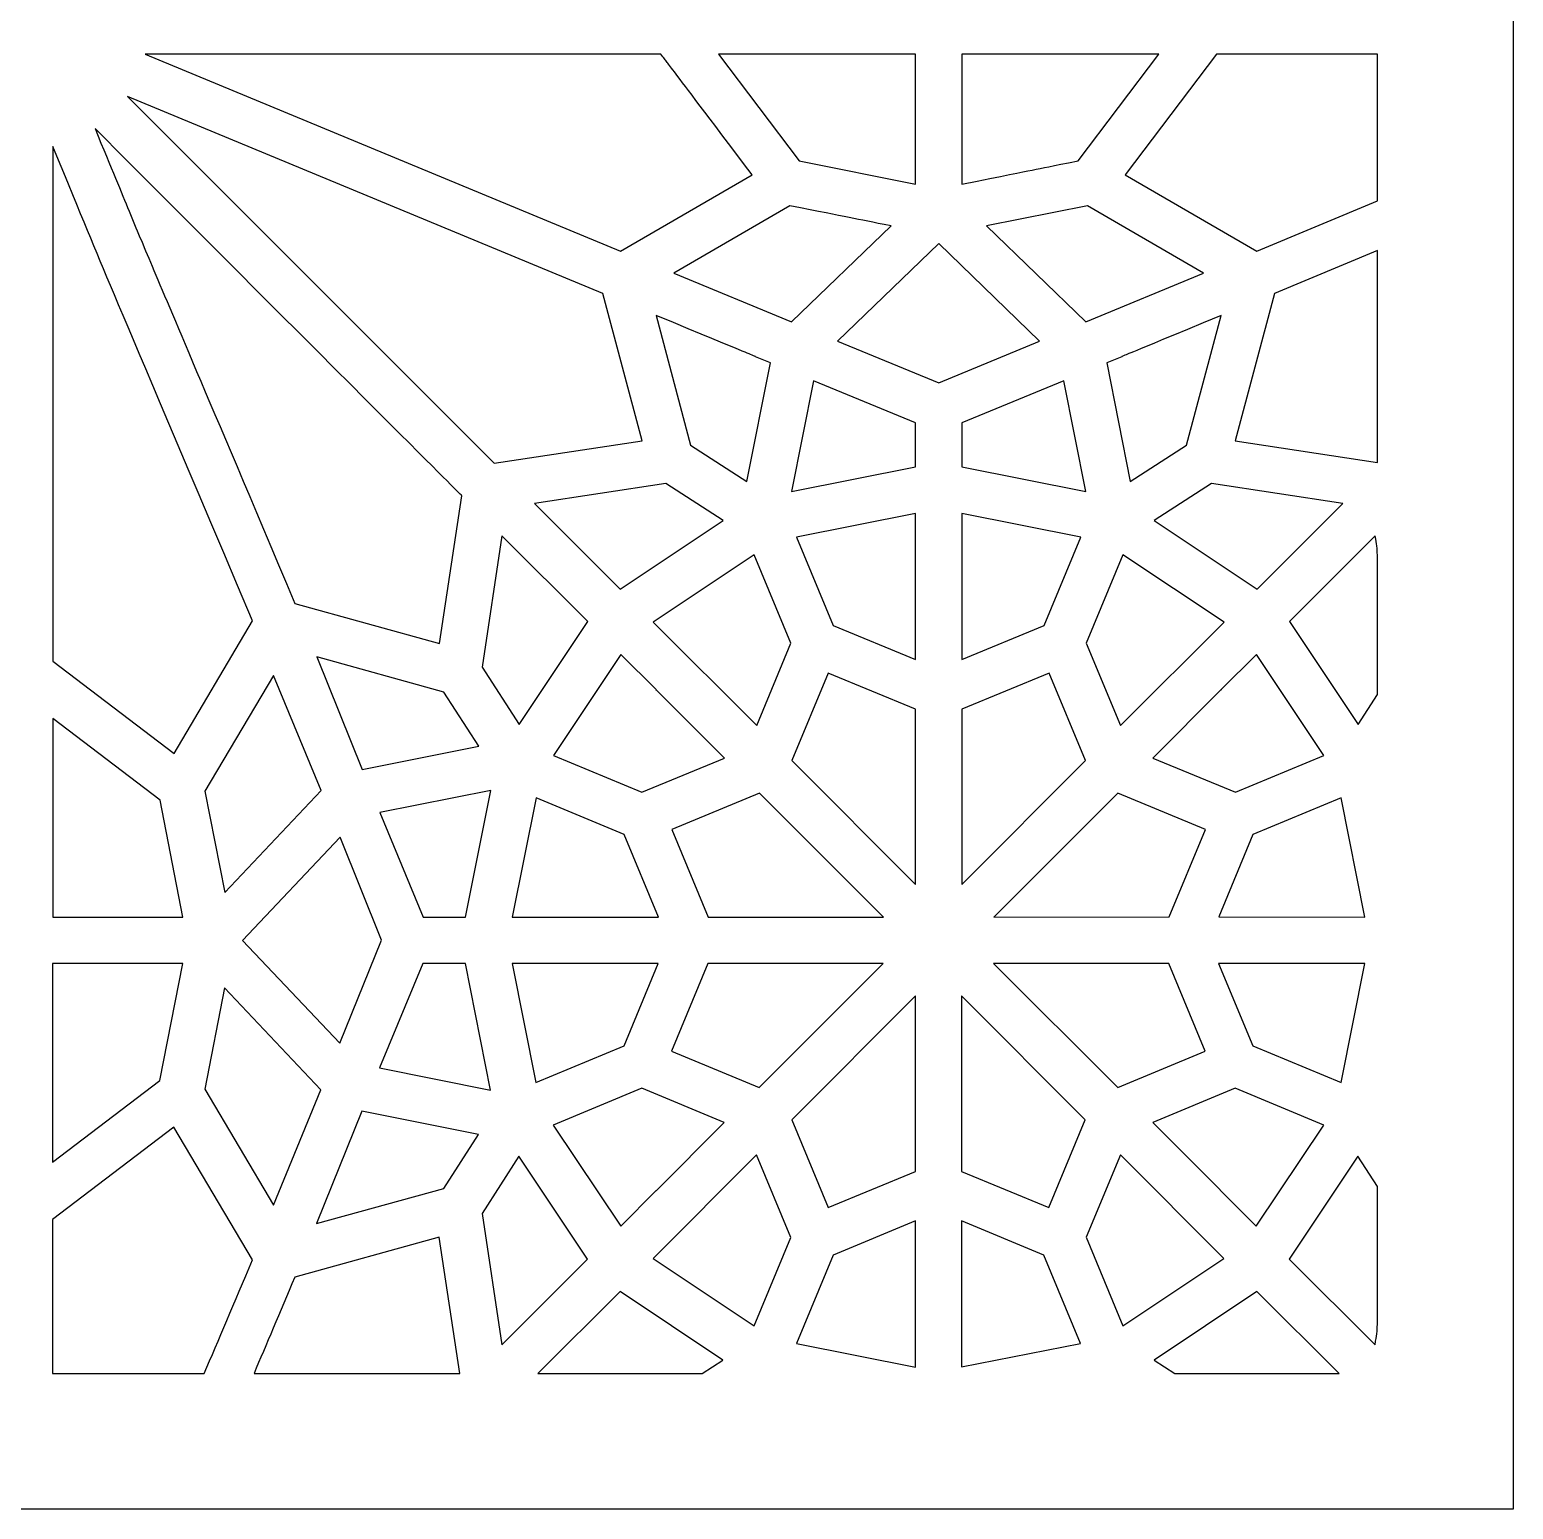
# Model space of a CAD drawing. Header units: millimetres. Extents: x -64 to 64, y -64 to 64.
# Drawn here: x -0.1 to 63.5, y -63.5 to -0.1 of the extents above; entities that cross this region are included whole.
import ezdxf

# ---------------------------------------------------------------- set-up
doc = ezdxf.new("R2010")
doc.units = ezdxf.units.MM
doc.header["$MEASUREMENT"] = 0
doc.layers.add('layer 1', color=7, linetype='Continuous')

msp = doc.modelspace()

# ---------------------------------------------------------------- linework, layer by layer
at = {"layer": 'layer 1', "color": 250}
for points, knots in [([(-63.5, 63.5), (-63.5, 63.5), (-63.5, -63.5), (-63.5, -63.5), (-63.5, -63.5), (-63.5, -63.5), (63.5, -63.5), (63.5, -63.5), (63.5, -63.5), (63.5, -63.5), (63.5, 63.5), (63.5, 63.5), (63.5, 63.5), (63.5, 63.5), (-63.5, 63.5), (-63.5, 63.5)], [0, 0, 0, 0, 0.2, 0.2, 0.2, 0.2, 0.4, 0.4, 0.4, 0.4, 0.6, 0.6, 0.6, 0.6, 1, 1, 1, 1]), ([(25.2155, -9.5585), (25.2155, -9.5585), (4.8299, -1.1134), (4.8299, -1.1134), (4.8299, -1.1134), (22.1333, -1.1134), (17.5899, -1.1134), (26.9448, -1.1134), (26.9448, -1.1134), (27.469, -1.8076), (26.851, -0.9878), (30.8561, -6.2879), (30.8561, -6.2879), (30.8561, -6.2879), (25.2155, -9.5585), (25.2155, -9.5585)], [0, 0, 0, 0, 0.2, 0.2, 0.2, 0.2, 0.4, 0.4, 0.4, 0.4, 0.6, 0.6, 0.6, 0.6, 1, 1, 1, 1]), ([(32.8771, -5.6921), (32.8771, -5.6921), (29.4136, -1.1134), (29.4136, -1.1134), (29.4136, -1.1134), (29.4136, -1.1134), (37.8636, -1.1134), (37.8636, -1.1134), (37.8636, -1.1134), (37.8636, -1.1134), (37.8636, -6.6911), (37.8636, -6.6911), (37.8636, -6.6911), (37.8636, -6.6911), (32.8771, -5.6921), (32.8771, -5.6921)], [0, 0, 0, 0, 0.2, 0.2, 0.2, 0.2, 0.4, 0.4, 0.4, 0.4, 0.6, 0.6, 0.6, 0.6, 1, 1, 1, 1]), ([(44.8349, -5.6921), (42.4649, -6.1669), (43.6298, -5.9341), (39.8484, -6.6911), (39.8484, -6.6911), (39.8484, -6.6911), (39.8484, -1.1134), (39.8484, -1.1134), (39.8484, -1.1134), (39.8484, -1.1134), (48.2985, -1.1134), (48.2985, -1.1134), (48.2985, -1.1134), (48.2985, -1.1134), (44.8349, -5.6921), (44.8349, -5.6921)], [0, 0, 0, 0, 0.2, 0.2, 0.2, 0.2, 0.4, 0.4, 0.4, 0.4, 0.6, 0.6, 0.6, 0.6, 1, 1, 1, 1]), ([(57.6756, -7.4126), (57.6756, -7.4126), (52.4965, -9.5585), (52.4965, -9.5585), (52.4965, -9.5585), (52.4965, -9.5585), (46.8556, -6.2879), (46.8556, -6.2879), (46.8556, -6.2879), (46.8556, -6.2879), (50.7668, -1.1134), (50.7668, -1.1134), (50.7668, -1.1134), (50.7668, -1.1134), (57.6756, -1.1134), (57.6756, -1.1134), (57.6756, -1.1134), (57.6756, -1.1134), (57.6756, -7.4126), (57.6756, -7.4126)], [0, 0, 0, 0, 0.1666667, 0.1666667, 0.1666667, 0.1666667, 0.3333333, 0.3333333, 0.3333333, 0.3333333, 0.5, 0.5, 0.5, 0.5, 0.6666667, 0.6666667, 0.6666667, 0.6666667, 1, 1, 1, 1]), ([(4.0728, -2.9277), (4.0728, -2.9277), (24.4584, -11.3728), (24.4584, -11.3728), (24.4584, -11.3728), (24.4584, -11.3728), (26.143, -17.6943), (26.143, -17.6943), (26.143, -17.6943), (26.143, -17.6943), (19.7944, -18.6577), (19.7944, -18.6577), (19.7944, -18.6577), (19.7944, -18.6577), (4.0728, -2.9277), (4.0728, -2.9277)], [0, 0, 0, 0, 0.2, 0.2, 0.2, 0.2, 0.4, 0.4, 0.4, 0.4, 0.6, 0.6, 0.6, 0.6, 1, 1, 1, 1]), ([(18.4055, -20.0466), (18.4055, -20.0466), (17.4512, -26.3814), (17.4512, -26.3814), (17.4512, -26.3814), (17.4512, -26.3814), (11.2547, -24.6613), (11.2547, -24.6613), (11.2547, -24.6613), (3.4724, -6.3013), (5.5601, -11.279), (2.6793, -4.3124), (2.6793, -4.3124), (17.6661, -19.3026), (18.4055, -20.0466), (18.4055, -20.0466)], [0, 0, 0, 0, 0.2, 0.2, 0.2, 0.2, 0.4, 0.4, 0.4, 0.4, 0.6, 0.6, 0.6, 0.6, 1, 1, 1, 1]), ([(6.071, -31.0949), (6.071, -31.0949), (0.8647, -27.1343), (0.8647, -27.1343), (0.8647, -27.1343), (0.8647, -27.1343), (0.8692, -5.0736), (0.8692, -5.0736), (0.8692, -5.0736), (3.5846, -11.6417), (2.3477, -8.6939), (9.4357, -25.4095), (9.4357, -25.4095), (9.4357, -25.4095), (6.071, -31.0949), (6.071, -31.0949)], [0, 0, 0, 0, 0.2, 0.2, 0.2, 0.2, 0.4, 0.4, 0.4, 0.4, 0.6, 0.6, 0.6, 0.6, 1, 1, 1, 1]), ([(32.5497, -12.5959), (32.5497, -12.5959), (27.5004, -10.504), (27.5004, -10.504), (27.5004, -10.504), (27.5004, -10.504), (32.4781, -7.614), (32.4781, -7.614), (32.4781, -7.614), (35.0855, -8.1382), (35.1843, -8.1562), (36.8152, -8.4832), (36.8152, -8.4832), (36.8152, -8.4832), (32.5497, -12.5959), (32.5497, -12.5959)], [0, 0, 0, 0, 0.2, 0.2, 0.2, 0.2, 0.4, 0.4, 0.4, 0.4, 0.6, 0.6, 0.6, 0.6, 1, 1, 1, 1]), ([(45.1619, -12.5959), (45.1619, -12.5959), (40.9014, -8.4832), (40.9014, -8.4832), (40.9014, -8.4832), (40.9014, -8.4832), (45.2339, -7.614), (45.2339, -7.614), (45.2339, -7.614), (45.2339, -7.614), (50.2116, -10.504), (50.2116, -10.504), (50.2116, -10.504), (50.2116, -10.504), (45.1619, -12.5959), (45.1619, -12.5959)], [0, 0, 0, 0, 0.2, 0.2, 0.2, 0.2, 0.4, 0.4, 0.4, 0.4, 0.6, 0.6, 0.6, 0.6, 1, 1, 1, 1]), ([(34.5257, -13.4158), (34.5257, -13.4158), (38.8581, -9.2403), (38.8581, -9.2403), (38.8581, -9.2403), (38.8581, -9.2403), (43.186, -13.4158), (43.186, -13.4158), (43.186, -13.4158), (43.186, -13.4158), (38.8581, -15.2079), (38.8581, -15.2079), (38.8581, -15.2079), (38.8581, -15.2079), (34.5257, -13.4158), (34.5257, -13.4158)], [0, 0, 0, 0, 0.2, 0.2, 0.2, 0.2, 0.4, 0.4, 0.4, 0.4, 0.6, 0.6, 0.6, 0.6, 1, 1, 1, 1]), ([(57.6756, -18.6217), (57.6756, -18.6217), (51.5736, -17.6943), (51.5736, -17.6943), (51.5736, -17.6943), (51.5736, -17.6943), (53.2536, -11.3728), (53.2536, -11.3728), (53.2536, -11.3728), (53.2536, -11.3728), (57.6756, -9.5405), (57.6756, -9.5405), (57.6756, -9.5405), (57.6756, -9.5405), (57.6756, -18.6217), (57.6756, -18.6217)], [0, 0, 0, 0, 0.2, 0.2, 0.2, 0.2, 0.4, 0.4, 0.4, 0.4, 0.6, 0.6, 0.6, 0.6, 1, 1, 1, 1]), ([(31.6403, -14.357), (31.6403, -14.357), (30.632, -19.4328), (30.632, -19.4328), (30.632, -19.4328), (30.632, -19.4328), (28.2219, -17.8781), (28.2219, -17.8781), (28.2219, -17.8781), (28.2219, -17.8781), (26.7434, -12.3229), (26.7434, -12.3229), (26.7434, -12.3229), (30.9728, -14.0702), (30.516, -13.8818), (31.0042, -14.0836), (31.0042, -14.0836), (31.0042, -14.0836), (30.9996, -14.0878), (30.9996, -14.0878), (30.9996, -14.0878), (30.9996, -14.0878), (31.6403, -14.357), (31.6403, -14.357)], [0, 0, 0, 0, 0.1428571, 0.1428571, 0.1428571, 0.1428571, 0.2857143, 0.2857143, 0.2857143, 0.2857143, 0.4285714, 0.4285714, 0.4285714, 0.4285714, 0.5714286, 0.5714286, 0.5714286, 0.5714286, 0.7142857, 0.7142857, 0.7142857, 0.7142857, 1, 1, 1, 1]), ([(49.4901, -17.8781), (49.4901, -17.8781), (47.0662, -19.4419), (47.0662, -19.4419), (47.0662, -19.4419), (47.0662, -19.4419), (46.0671, -14.357), (46.0671, -14.357), (46.0671, -14.357), (46.0671, -14.357), (46.7124, -14.0878), (46.7124, -14.0878), (46.7124, -14.0878), (46.7124, -14.0878), (46.7078, -14.0836), (46.7078, -14.0836), (46.7078, -14.0836), (47.1826, -13.8864), (46.5332, -14.1552), (50.9686, -12.3229), (50.9686, -12.3229), (50.9686, -12.3229), (49.4901, -17.8781), (49.4901, -17.8781)], [0, 0, 0, 0, 0.1428571, 0.1428571, 0.1428571, 0.1428571, 0.2857143, 0.2857143, 0.2857143, 0.2857143, 0.4285714, 0.4285714, 0.4285714, 0.4285714, 0.5714286, 0.5714286, 0.5714286, 0.5714286, 0.7142857, 0.7142857, 0.7142857, 0.7142857, 1, 1, 1, 1]), ([(33.491, -15.1183), (33.491, -15.1183), (37.8636, -16.9284), (37.8636, -16.9284), (37.8636, -16.9284), (37.8636, -16.9284), (37.8636, -18.8101), (37.8636, -18.8101), (37.8636, -18.8101), (37.8636, -18.8101), (32.5497, -19.8674), (32.5497, -19.8674), (32.5497, -19.8674), (32.5497, -19.8674), (33.491, -15.1183), (33.491, -15.1183)], [0, 0, 0, 0, 0.2, 0.2, 0.2, 0.2, 0.4, 0.4, 0.4, 0.4, 0.6, 0.6, 0.6, 0.6, 1, 1, 1, 1]), ([(39.8438, -18.8101), (39.8438, -18.8101), (39.8484, -16.9284), (39.8484, -16.9284), (39.8484, -16.9284), (39.8484, -16.9284), (44.221, -15.1183), (44.221, -15.1183), (44.221, -15.1183), (44.221, -15.1183), (45.1665, -19.8674), (45.1665, -19.8674), (45.1665, -19.8674), (45.1665, -19.8674), (39.8438, -18.8101), (39.8438, -18.8101)], [0, 0, 0, 0, 0.2, 0.2, 0.2, 0.2, 0.4, 0.4, 0.4, 0.4, 0.6, 0.6, 0.6, 0.6, 1, 1, 1, 1]), ([(27.1508, -19.527), (27.1508, -19.527), (29.6108, -21.1085), (29.6108, -21.1085), (29.6108, -21.1085), (29.6108, -21.1085), (25.2021, -24.052), (25.2021, -24.052), (25.2021, -24.052), (25.2021, -24.052), (21.5237, -20.3824), (21.5237, -20.3824), (21.5237, -20.3824), (21.5237, -20.3824), (27.1508, -19.527), (27.1508, -19.527)], [0, 0, 0, 0, 0.2, 0.2, 0.2, 0.2, 0.4, 0.4, 0.4, 0.4, 0.6, 0.6, 0.6, 0.6, 1, 1, 1, 1]), ([(48.1013, -21.1085), (48.1013, -21.1085), (50.5608, -19.527), (50.5608, -19.527), (50.5608, -19.527), (50.5608, -19.527), (56.188, -20.3824), (56.188, -20.3824), (56.188, -20.3824), (56.188, -20.3824), (52.5099, -24.052), (52.5099, -24.052), (52.5099, -24.052), (52.5099, -24.052), (48.1013, -21.1085), (48.1013, -21.1085)], [0, 0, 0, 0, 0.2, 0.2, 0.2, 0.2, 0.4, 0.4, 0.4, 0.4, 0.6, 0.6, 0.6, 0.6, 1, 1, 1, 1]), ([(34.3376, -25.611), (34.3376, -25.611), (32.7649, -21.8253), (32.7649, -21.8253), (32.7649, -21.8253), (32.7649, -21.8253), (37.8636, -20.8128), (37.8636, -20.8128), (37.8636, -20.8128), (37.8636, -20.8128), (37.8679, -27.076), (37.8679, -27.076), (37.8679, -27.076), (37.8679, -27.076), (34.3376, -25.611), (34.3376, -25.611)], [0, 0, 0, 0, 0.2, 0.2, 0.2, 0.2, 0.4, 0.4, 0.4, 0.4, 0.6, 0.6, 0.6, 0.6, 1, 1, 1, 1]), ([(44.9471, -21.8253), (44.9471, -21.8253), (43.3744, -25.611), (43.3744, -25.611), (43.3744, -25.611), (43.3744, -25.611), (39.8438, -27.076), (39.8438, -27.076), (39.8438, -27.076), (39.8438, -27.076), (39.8438, -20.8082), (39.8438, -20.8082), (39.8438, -20.8082), (39.8438, -20.8082), (44.9471, -21.8253), (44.9471, -21.8253)], [0, 0, 0, 0, 0.2, 0.2, 0.2, 0.2, 0.4, 0.4, 0.4, 0.4, 0.6, 0.6, 0.6, 0.6, 1, 1, 1, 1]), ([(57.6756, -28.5634), (57.6756, -28.5634), (56.8424, -29.8493), (56.8424, -29.8493), (56.8424, -29.8493), (56.8424, -29.8493), (53.8988, -25.4406), (53.8988, -25.4406), (53.8988, -25.4406), (53.8988, -25.4406), (57.5814, -21.7671), (57.5814, -21.7671), (57.5814, -21.7671), (57.7067, -22.6025), (57.6756, -21.5925), (57.6756, -28.5634)], [0, 0, 0, 0, 0.2, 0.2, 0.2, 0.2, 0.4, 0.4, 0.4, 0.4, 0.6, 0.6, 0.6, 0.6, 1, 1, 1, 1]), ([(19.2835, -27.3985), (19.2835, -27.3985), (20.1302, -21.7671), (20.1302, -21.7671), (20.1302, -21.7671), (20.1302, -21.7671), (23.8132, -25.4406), (23.8132, -25.4406), (23.8132, -25.4406), (23.8132, -25.4406), (20.8696, -29.8493), (20.8696, -29.8493), (20.8696, -29.8493), (20.8696, -29.8493), (19.2835, -27.3985), (19.2835, -27.3985)], [0, 0, 0, 0, 0.2, 0.2, 0.2, 0.2, 0.4, 0.4, 0.4, 0.4, 0.6, 0.6, 0.6, 0.6, 1, 1, 1, 1]), ([(26.6178, -25.4677), (26.6178, -25.4677), (30.946, -22.5778), (30.946, -22.5778), (30.946, -22.5778), (30.946, -22.5778), (32.5229, -26.3726), (32.5229, -26.3726), (32.5229, -26.3726), (32.5229, -26.3726), (31.0579, -29.9029), (31.0579, -29.9029), (31.0579, -29.9029), (31.0579, -29.9029), (26.6178, -25.4677), (26.6178, -25.4677)], [0, 0, 0, 0, 0.2, 0.2, 0.2, 0.2, 0.4, 0.4, 0.4, 0.4, 0.6, 0.6, 0.6, 0.6, 1, 1, 1, 1]), ([(45.1891, -26.3726), (45.1891, -26.3726), (46.7614, -22.5778), (46.7614, -22.5778), (46.7614, -22.5778), (46.7614, -22.5778), (51.0942, -25.4677), (51.0942, -25.4677), (51.0942, -25.4677), (51.0942, -25.4677), (46.6542, -29.9029), (46.6542, -29.9029), (46.6542, -29.9029), (46.6542, -29.9029), (45.1891, -26.3726), (45.1891, -26.3726)], [0, 0, 0, 0, 0.2, 0.2, 0.2, 0.2, 0.4, 0.4, 0.4, 0.4, 0.6, 0.6, 0.6, 0.6, 1, 1, 1, 1]), ([(12.1867, -26.9596), (12.1867, -26.9596), (17.6347, -28.4694), (17.6347, -28.4694), (17.6347, -28.4694), (17.6347, -28.4694), (19.1357, -30.7855), (19.1357, -30.7855), (19.1357, -30.7855), (19.1357, -30.7855), (14.1312, -31.7803), (14.1312, -31.7803), (14.1312, -31.7803), (14.1312, -31.7803), (12.1867, -26.9596), (12.1867, -26.9596)], [0, 0, 0, 0, 0.2, 0.2, 0.2, 0.2, 0.4, 0.4, 0.4, 0.4, 0.6, 0.6, 0.6, 0.6, 1, 1, 1, 1]), ([(26.1295, -32.7613), (26.1295, -32.7613), (22.3393, -31.1845), (22.3393, -31.1845), (22.3393, -31.1845), (22.3393, -31.1845), (25.2289, -26.852), (25.2289, -26.852), (25.2289, -26.852), (25.2289, -26.852), (26.7388, -28.362), (26.7388, -28.362), (26.7388, -28.362), (26.7388, -28.362), (26.7346, -28.3708), (26.7346, -28.3708), (26.7346, -28.3708), (26.7346, -28.3708), (26.7388, -28.3799), (26.7388, -28.3799), (26.7388, -28.3799), (26.7388, -28.3799), (26.7476, -28.3708), (26.7476, -28.3708), (26.7476, -28.3708), (26.7476, -28.3708), (29.669, -31.2917), (29.669, -31.2917), (29.669, -31.2917), (29.669, -31.2917), (26.1295, -32.7613), (26.1295, -32.7613)], [0, 0, 0, 0, 0.1111111, 0.1111111, 0.1111111, 0.1111111, 0.2222222, 0.2222222, 0.2222222, 0.2222222, 0.3333333, 0.3333333, 0.3333333, 0.3333333, 0.4444444, 0.4444444, 0.4444444, 0.4444444, 0.5555556, 0.5555556, 0.5555556, 0.5555556, 0.6666667, 0.6666667, 0.6666667, 0.6666667, 0.7777778, 0.7777778, 0.7777778, 0.7777778, 1, 1, 1, 1]), ([(51.5825, -32.7613), (51.5825, -32.7613), (48.0427, -31.2917), (48.0427, -31.2917), (48.0427, -31.2917), (48.0427, -31.2917), (50.964, -28.3708), (50.964, -28.3708), (50.964, -28.3708), (50.964, -28.3708), (50.9729, -28.3799), (50.9729, -28.3799), (50.9729, -28.3799), (50.9729, -28.3799), (50.9774, -28.3708), (50.9774, -28.3708), (50.9774, -28.3708), (50.9774, -28.3708), (50.9729, -28.362), (50.9729, -28.362), (50.9729, -28.362), (50.9729, -28.362), (52.4828, -26.852), (52.4828, -26.852), (52.4828, -26.852), (52.4828, -26.852), (55.3727, -31.1845), (55.3727, -31.1845), (55.3727, -31.1845), (55.3727, -31.1845), (51.5825, -32.7613), (51.5825, -32.7613)], [0, 0, 0, 0, 0.1111111, 0.1111111, 0.1111111, 0.1111111, 0.2222222, 0.2222222, 0.2222222, 0.2222222, 0.3333333, 0.3333333, 0.3333333, 0.3333333, 0.4444444, 0.4444444, 0.4444444, 0.4444444, 0.5555556, 0.5555556, 0.5555556, 0.5555556, 0.6666667, 0.6666667, 0.6666667, 0.6666667, 0.7777778, 0.7777778, 0.7777778, 0.7777778, 1, 1, 1, 1]), ([(12.3747, -32.6898), (12.3747, -32.6898), (8.2395, -37.0625), (8.2395, -37.0625), (8.2395, -37.0625), (8.2395, -37.0625), (7.3928, -32.7165), (7.3928, -32.7165), (7.3928, -32.7165), (7.3928, -32.7165), (10.3318, -27.7527), (10.3318, -27.7527), (10.3318, -27.7527), (10.3318, -27.7527), (12.3747, -32.6898), (12.3747, -32.6898)], [0, 0, 0, 0, 0.2, 0.2, 0.2, 0.2, 0.4, 0.4, 0.4, 0.4, 0.6, 0.6, 0.6, 0.6, 1, 1, 1, 1]), ([(37.8679, -36.7174), (37.8679, -36.7174), (32.5589, -31.404), (32.5589, -31.404), (32.5589, -31.404), (32.5589, -31.404), (34.1224, -27.6497), (34.1224, -27.6497), (34.1224, -27.6497), (34.1224, -27.6497), (37.8679, -29.1998), (37.8679, -29.1998), (37.8679, -29.1998), (37.8679, -29.1998), (37.8679, -36.7174), (37.8679, -36.7174)], [0, 0, 0, 0, 0.2, 0.2, 0.2, 0.2, 0.4, 0.4, 0.4, 0.4, 0.6, 0.6, 0.6, 0.6, 1, 1, 1, 1]), ([(43.5896, -27.6497), (43.5896, -27.6497), (45.1531, -31.404), (45.1531, -31.404), (45.1531, -31.404), (45.1531, -31.404), (39.8438, -36.7174), (39.8438, -36.7174), (39.8438, -36.7174), (39.8438, -36.7174), (39.8438, -29.2039), (39.8438, -29.2039), (39.8438, -29.2039), (39.8438, -29.2039), (43.5896, -27.6497), (43.5896, -27.6497)], [0, 0, 0, 0, 0.2, 0.2, 0.2, 0.2, 0.4, 0.4, 0.4, 0.4, 0.6, 0.6, 0.6, 0.6, 1, 1, 1, 1]), ([(6.4428, -38.1106), (6.4428, -38.1106), (0.8647, -38.1106), (0.8647, -38.1106), (0.8647, -38.1106), (0.8647, -38.1106), (0.8647, -29.5985), (0.8647, -29.5985), (0.8647, -29.5985), (0.8647, -29.5985), (5.4663, -33.1018), (5.4663, -33.1018), (5.4663, -33.1018), (5.4663, -33.1018), (6.4428, -38.1106), (6.4428, -38.1106)], [0, 0, 0, 0, 0.2, 0.2, 0.2, 0.2, 0.4, 0.4, 0.4, 0.4, 0.6, 0.6, 0.6, 0.6, 1, 1, 1, 1]), ([(18.5713, -38.1106), (18.5713, -38.1106), (16.7478, -38.1106), (16.7478, -38.1106), (16.7478, -38.1106), (16.7478, -38.1106), (14.8883, -33.6306), (14.8883, -33.6306), (14.8883, -33.6306), (14.8883, -33.6306), (19.6511, -32.6853), (19.6511, -32.6853), (19.6511, -32.6853), (19.6511, -32.6853), (18.5713, -38.1106), (18.5713, -38.1106)], [0, 0, 0, 0, 0.2, 0.2, 0.2, 0.2, 0.4, 0.4, 0.4, 0.4, 0.6, 0.6, 0.6, 0.6, 1, 1, 1, 1]), ([(26.8464, -38.1106), (26.8464, -38.1106), (20.574, -38.1106), (20.574, -38.1106), (20.574, -38.1106), (20.574, -38.1106), (21.5911, -33.0035), (21.5911, -33.0035), (21.5911, -33.0035), (21.5911, -33.0035), (25.3767, -34.5758), (25.3767, -34.5758), (25.3767, -34.5758), (25.3767, -34.5758), (26.8464, -38.1106), (26.8464, -38.1106)], [0, 0, 0, 0, 0.2, 0.2, 0.2, 0.2, 0.4, 0.4, 0.4, 0.4, 0.6, 0.6, 0.6, 0.6, 1, 1, 1, 1]), ([(28.9701, -38.1106), (28.9701, -38.1106), (27.4154, -34.3563), (27.4154, -34.3563), (27.4154, -34.3563), (27.4154, -34.3563), (31.17, -32.7928), (31.17, -32.7928), (31.17, -32.7928), (31.17, -32.7928), (36.4882, -38.1106), (36.4882, -38.1106), (36.4882, -38.1106), (36.4882, -38.1106), (28.9701, -38.1106), (28.9701, -38.1106)], [0, 0, 0, 0, 0.2, 0.2, 0.2, 0.2, 0.4, 0.4, 0.4, 0.4, 0.6, 0.6, 0.6, 0.6, 1, 1, 1, 1]), ([(46.542, -32.7928), (46.542, -32.7928), (50.3008, -34.3563), (50.3008, -34.3563), (50.3008, -34.3563), (50.3008, -34.3563), (48.7465, -38.1063), (48.7465, -38.1063), (48.7465, -38.1063), (48.7465, -38.1063), (41.2238, -38.1106), (41.2238, -38.1106), (41.2238, -38.1106), (41.2238, -38.1106), (46.542, -32.7928), (46.542, -32.7928)], [0, 0, 0, 0, 0.2, 0.2, 0.2, 0.2, 0.4, 0.4, 0.4, 0.4, 0.6, 0.6, 0.6, 0.6, 1, 1, 1, 1]), ([(50.8702, -38.1063), (50.8702, -38.1063), (52.3349, -34.5758), (52.3349, -34.5758), (52.3349, -34.5758), (52.3349, -34.5758), (56.1209, -33.0035), (56.1209, -33.0035), (56.1209, -33.0035), (56.1209, -33.0035), (57.138, -38.1106), (57.138, -38.1106), (57.138, -38.1106), (57.138, -38.1106), (50.8702, -38.1063), (50.8702, -38.1063)], [0, 0, 0, 0, 0.2, 0.2, 0.2, 0.2, 0.4, 0.4, 0.4, 0.4, 0.6, 0.6, 0.6, 0.6, 1, 1, 1, 1]), ([(9.0103, -39.11), (9.0103, -39.11), (13.1858, -34.688), (13.1858, -34.688), (13.1858, -34.688), (13.1858, -34.688), (14.9599, -39.0962), (14.9599, -39.0962), (14.9599, -39.0962), (14.9599, -39.0962), (13.177, -43.5229), (13.177, -43.5229), (13.177, -43.5229), (13.177, -43.5229), (9.0103, -39.11), (9.0103, -39.11)], [0, 0, 0, 0, 0.2, 0.2, 0.2, 0.2, 0.4, 0.4, 0.4, 0.4, 0.6, 0.6, 0.6, 0.6, 1, 1, 1, 1]), ([(0.8558, -40.0999), (0.8558, -40.0999), (6.4382, -40.0999), (6.4382, -40.0999), (6.4382, -40.0999), (6.4382, -40.0999), (5.4571, -45.1133), (5.4571, -45.1133), (5.4571, -45.1133), (5.4571, -45.1133), (0.8558, -48.6124), (0.8558, -48.6124), (0.8558, -48.6124), (0.8558, -48.6124), (0.8558, -40.0999), (0.8558, -40.0999)], [0, 0, 0, 0, 0.2, 0.2, 0.2, 0.2, 0.4, 0.4, 0.4, 0.4, 0.6, 0.6, 0.6, 0.6, 1, 1, 1, 1]), ([(16.7386, -40.0999), (16.7386, -40.0999), (18.5667, -40.0999), (18.5667, -40.0999), (18.5667, -40.0999), (18.5667, -40.0999), (19.642, -45.5253), (19.642, -45.5253), (19.642, -45.5253), (19.642, -45.5253), (14.8795, -44.5802), (14.8795, -44.5802), (14.8795, -44.5802), (14.8795, -44.5802), (16.7386, -40.0999), (16.7386, -40.0999)], [0, 0, 0, 0, 0.2, 0.2, 0.2, 0.2, 0.4, 0.4, 0.4, 0.4, 0.6, 0.6, 0.6, 0.6, 1, 1, 1, 1]), ([(26.833, -40.1045), (26.833, -40.1045), (25.3725, -43.6348), (25.3725, -43.6348), (25.3725, -43.6348), (25.3725, -43.6348), (21.5819, -45.2074), (21.5819, -45.2074), (21.5819, -45.2074), (21.5819, -45.2074), (20.5694, -40.0999), (20.5694, -40.0999), (20.5694, -40.0999), (20.5694, -40.0999), (26.833, -40.1045), (26.833, -40.1045)], [0, 0, 0, 0, 0.2, 0.2, 0.2, 0.2, 0.4, 0.4, 0.4, 0.4, 0.6, 0.6, 0.6, 0.6, 1, 1, 1, 1]), ([(27.4066, -43.8541), (27.4066, -43.8541), (28.9609, -40.1045), (28.9609, -40.1045), (28.9609, -40.1045), (28.9609, -40.1045), (36.4793, -40.0999), (36.4793, -40.0999), (36.4793, -40.0999), (36.4793, -40.0999), (31.1654, -45.4181), (31.1654, -45.4181), (31.1654, -45.4181), (31.1654, -45.4181), (27.4066, -43.8541), (27.4066, -43.8541)], [0, 0, 0, 0, 0.2, 0.2, 0.2, 0.2, 0.4, 0.4, 0.4, 0.4, 0.6, 0.6, 0.6, 0.6, 1, 1, 1, 1]), ([(48.7327, -40.0999), (48.7327, -40.0999), (50.292, -43.8541), (50.292, -43.8541), (50.292, -43.8541), (50.292, -43.8541), (46.5332, -45.4181), (46.5332, -45.4181), (46.5332, -45.4181), (46.5332, -45.4181), (41.2147, -40.0999), (41.2147, -40.0999), (41.2147, -40.0999), (41.2147, -40.0999), (48.7327, -40.0999), (48.7327, -40.0999)], [0, 0, 0, 0, 0.2, 0.2, 0.2, 0.2, 0.4, 0.4, 0.4, 0.4, 0.6, 0.6, 0.6, 0.6, 1, 1, 1, 1]), ([(52.3261, -43.6348), (52.3261, -43.6348), (50.861, -40.0999), (50.861, -40.0999), (50.861, -40.0999), (50.861, -40.0999), (57.1292, -40.0999), (57.1292, -40.0999), (57.1292, -40.0999), (57.1292, -40.0999), (56.1167, -45.2074), (56.1167, -45.2074), (56.1167, -45.2074), (56.1167, -45.2074), (52.3261, -43.6348), (52.3261, -43.6348)], [0, 0, 0, 0, 0.2, 0.2, 0.2, 0.2, 0.4, 0.4, 0.4, 0.4, 0.6, 0.6, 0.6, 0.6, 1, 1, 1, 1]), ([(8.2349, -41.1484), (8.2349, -41.1484), (12.3659, -45.521), (12.3659, -45.521), (12.3659, -45.521), (12.3659, -45.521), (10.3272, -50.4581), (10.3272, -50.4581), (10.3272, -50.4581), (10.3272, -50.4581), (7.3836, -45.4896), (7.3836, -45.4896), (7.3836, -45.4896), (7.3836, -45.4896), (8.2349, -41.1484), (8.2349, -41.1484)], [0, 0, 0, 0, 0.2, 0.2, 0.2, 0.2, 0.4, 0.4, 0.4, 0.4, 0.6, 0.6, 0.6, 0.6, 1, 1, 1, 1]), ([(37.8636, -49.011), (37.8636, -49.011), (34.1136, -50.5612), (34.1136, -50.5612), (34.1136, -50.5612), (34.1136, -50.5612), (32.5543, -46.8069), (32.5543, -46.8069), (32.5543, -46.8069), (32.5543, -46.8069), (37.8636, -41.4934), (37.8636, -41.4934), (37.8636, -41.4934), (37.8636, -41.4934), (37.8636, -49.011), (37.8636, -49.011)], [0, 0, 0, 0, 0.2, 0.2, 0.2, 0.2, 0.4, 0.4, 0.4, 0.4, 0.6, 0.6, 0.6, 0.6, 1, 1, 1, 1]), ([(43.585, -50.5612), (43.585, -50.5612), (39.8395, -49.011), (39.8395, -49.011), (39.8395, -49.011), (39.8395, -49.011), (39.835, -41.4934), (39.835, -41.4934), (39.835, -41.4934), (39.835, -41.4934), (45.1443, -46.8069), (45.1443, -46.8069), (45.1443, -46.8069), (45.1443, -46.8069), (43.585, -50.5612), (43.585, -50.5612)], [0, 0, 0, 0, 0.2, 0.2, 0.2, 0.2, 0.4, 0.4, 0.4, 0.4, 0.6, 0.6, 0.6, 0.6, 1, 1, 1, 1]), ([(26.7346, -49.8489), (26.7346, -49.8489), (25.2247, -51.3588), (25.2247, -51.3588), (25.2247, -51.3588), (25.2247, -51.3588), (22.3301, -47.0264), (22.3301, -47.0264), (22.3301, -47.0264), (22.3301, -47.0264), (26.125, -45.4493), (26.125, -45.4493), (26.125, -45.4493), (26.125, -45.4493), (29.6601, -46.9187), (29.6601, -46.9187), (29.6601, -46.9187), (29.6601, -46.9187), (26.7388, -49.8398), (26.7388, -49.8398), (26.7388, -49.8398), (26.7388, -49.8398), (26.7346, -49.831), (26.7346, -49.831), (26.7346, -49.831), (26.7346, -49.831), (26.7254, -49.8398), (26.7254, -49.8398), (26.7254, -49.8398), (26.7254, -49.8398), (26.7346, -49.8489), (26.7346, -49.8489)], [0, 0, 0, 0, 0.1111111, 0.1111111, 0.1111111, 0.1111111, 0.2222222, 0.2222222, 0.2222222, 0.2222222, 0.3333333, 0.3333333, 0.3333333, 0.3333333, 0.4444444, 0.4444444, 0.4444444, 0.4444444, 0.5555556, 0.5555556, 0.5555556, 0.5555556, 0.6666667, 0.6666667, 0.6666667, 0.6666667, 0.7777778, 0.7777778, 0.7777778, 0.7777778, 1, 1, 1, 1]), ([(50.9326, -49.7996), (50.9326, -49.7996), (50.9238, -49.8084), (50.9238, -49.8084), (50.9238, -49.8084), (50.9238, -49.8084), (48.0385, -46.9187), (48.0385, -46.9187), (48.0385, -46.9187), (48.0385, -46.9187), (51.5736, -45.4493), (51.5736, -45.4493), (51.5736, -45.4493), (51.5736, -45.4493), (55.3681, -47.0264), (55.3681, -47.0264), (55.3681, -47.0264), (55.3681, -47.0264), (52.4739, -51.3588), (52.4739, -51.3588), (52.4739, -51.3588), (52.4739, -51.3588), (50.9326, -49.8129), (50.9326, -49.8129), (50.9326, -49.8129), (50.9326, -49.8129), (50.9372, -49.8084), (50.9372, -49.8084), (50.9372, -49.8084), (50.9372, -49.8084), (50.9326, -49.7996), (50.9326, -49.7996)], [0, 0, 0, 0, 0.1111111, 0.1111111, 0.1111111, 0.1111111, 0.2222222, 0.2222222, 0.2222222, 0.2222222, 0.3333333, 0.3333333, 0.3333333, 0.3333333, 0.4444444, 0.4444444, 0.4444444, 0.4444444, 0.5555556, 0.5555556, 0.5555556, 0.5555556, 0.6666667, 0.6666667, 0.6666667, 0.6666667, 0.7777778, 0.7777778, 0.7777778, 0.7777778, 1, 1, 1, 1]), ([(17.6301, -49.7412), (17.6301, -49.7412), (12.1821, -51.2512), (12.1821, -51.2512), (12.1821, -51.2512), (12.1821, -51.2512), (14.122, -46.4305), (14.122, -46.4305), (14.122, -46.4305), (14.122, -46.4305), (19.1269, -47.4249), (19.1269, -47.4249), (19.1269, -47.4249), (19.1269, -47.4249), (17.6301, -49.7412), (17.6301, -49.7412)], [0, 0, 0, 0, 0.2, 0.2, 0.2, 0.2, 0.4, 0.4, 0.4, 0.4, 0.6, 0.6, 0.6, 0.6, 1, 1, 1, 1]), ([(7.366, -57.6756), (7.366, -57.6756), (0.8558, -57.6756), (0.8558, -57.6756), (0.8558, -57.6756), (0.8558, -57.6756), (0.8558, -51.0766), (0.8558, -51.0766), (0.8558, -51.0766), (0.8558, -51.0766), (6.0621, -47.1159), (6.0621, -47.1159), (6.0621, -47.1159), (6.0621, -47.1159), (9.4312, -52.8013), (9.4312, -52.8013), (9.4312, -52.8013), (8.6473, -54.6516), (7.9661, -56.2645), (7.366, -57.6756)], [0, 0, 0, 0, 0.1666667, 0.1666667, 0.1666667, 0.1666667, 0.3333333, 0.3333333, 0.3333333, 0.3333333, 0.5, 0.5, 0.5, 0.5, 0.6666667, 0.6666667, 0.6666667, 0.6666667, 1, 1, 1, 1]), ([(30.9414, -55.6326), (30.9414, -55.6326), (26.6136, -52.743), (26.6136, -52.743), (26.6136, -52.743), (26.6136, -52.743), (31.049, -48.3077), (31.049, -48.3077), (31.049, -48.3077), (31.049, -48.3077), (32.5184, -51.8425), (32.5184, -51.8425), (32.5184, -51.8425), (32.5184, -51.8425), (30.9414, -55.6326), (30.9414, -55.6326)], [0, 0, 0, 0, 0.2, 0.2, 0.2, 0.2, 0.4, 0.4, 0.4, 0.4, 0.6, 0.6, 0.6, 0.6, 1, 1, 1, 1]), ([(45.1799, -51.8382), (45.1799, -51.8382), (46.6496, -48.3077), (46.6496, -48.3077), (46.6496, -48.3077), (46.6496, -48.3077), (51.085, -52.743), (51.085, -52.743), (51.085, -52.743), (51.085, -52.743), (46.7572, -55.6326), (46.7572, -55.6326), (46.7572, -55.6326), (46.7572, -55.6326), (45.1799, -51.8382), (45.1799, -51.8382)], [0, 0, 0, 0, 0.2, 0.2, 0.2, 0.2, 0.4, 0.4, 0.4, 0.4, 0.6, 0.6, 0.6, 0.6, 1, 1, 1, 1]), ([(19.2744, -50.812), (19.2744, -50.812), (20.8605, -48.3613), (20.8605, -48.3613), (20.8605, -48.3613), (20.8605, -48.3613), (23.8044, -52.7699), (23.8044, -52.7699), (23.8044, -52.7699), (23.8044, -52.7699), (20.126, -56.4437), (20.126, -56.4437), (20.126, -56.4437), (20.126, -56.4437), (19.2744, -50.812), (19.2744, -50.812)], [0, 0, 0, 0, 0.2, 0.2, 0.2, 0.2, 0.4, 0.4, 0.4, 0.4, 0.6, 0.6, 0.6, 0.6, 1, 1, 1, 1]), ([(57.5726, -56.4437), (57.5726, -56.4437), (53.8942, -52.7745), (53.8942, -52.7745), (53.8942, -52.7745), (53.8942, -52.7745), (56.8378, -48.3613), (56.8378, -48.3613), (56.8378, -48.3613), (56.8378, -48.3613), (57.6756, -49.6562), (57.6756, -49.6562), (57.6756, -49.6562), (57.6756, -56.5591), (57.7099, -55.5356), (57.5726, -56.4437)], [0, 0, 0, 0, 0.2, 0.2, 0.2, 0.2, 0.4, 0.4, 0.4, 0.4, 0.6, 0.6, 0.6, 0.6, 1, 1, 1, 1]), ([(37.8636, -57.4026), (37.8636, -57.4026), (32.7561, -56.3855), (32.7561, -56.3855), (32.7561, -56.3855), (32.7561, -56.3855), (34.3285, -52.5996), (34.3285, -52.5996), (34.3285, -52.5996), (34.3285, -52.5996), (37.8636, -51.1347), (37.8636, -51.1347), (37.8636, -51.1347), (37.8636, -51.1347), (37.8636, -57.4026), (37.8636, -57.4026)], [0, 0, 0, 0, 0.2, 0.2, 0.2, 0.2, 0.4, 0.4, 0.4, 0.4, 0.6, 0.6, 0.6, 0.6, 1, 1, 1, 1]), ([(39.8395, -57.398), (39.8395, -57.398), (39.8395, -51.1347), (39.8395, -51.1347), (39.8395, -51.1347), (39.8395, -51.1347), (43.3698, -52.5996), (43.3698, -52.5996), (43.3698, -52.5996), (43.3698, -52.5996), (44.9425, -56.3855), (44.9425, -56.3855), (44.9425, -56.3855), (44.9425, -56.3855), (39.8395, -57.398), (39.8395, -57.398)], [0, 0, 0, 0, 0.2, 0.2, 0.2, 0.2, 0.4, 0.4, 0.4, 0.4, 0.6, 0.6, 0.6, 0.6, 1, 1, 1, 1]), ([(9.4985, -57.6756), (10.0136, -56.4526), (10.596, -55.0817), (11.2459, -53.5496), (11.2459, -53.5496), (11.2459, -53.5496), (17.442, -51.829), (17.442, -51.829), (17.442, -51.829), (17.442, -51.829), (18.3201, -57.6756), (18.3201, -57.6756), (18.3201, -57.6756), (18.3201, -57.6756), (9.4985, -57.6756), (9.4985, -57.6756)], [0, 0, 0, 0, 0.2, 0.2, 0.2, 0.2, 0.4, 0.4, 0.4, 0.4, 0.6, 0.6, 0.6, 0.6, 1, 1, 1, 1]), ([(28.7147, -57.6756), (28.7147, -57.6756), (21.6673, -57.6756), (21.6673, -57.6756), (21.6673, -57.6756), (21.6673, -57.6756), (25.1929, -54.1588), (25.1929, -54.1588), (25.1929, -54.1588), (25.1929, -54.1588), (29.6062, -57.1023), (29.6062, -57.1023), (29.6062, -57.1023), (29.6062, -57.1023), (28.7147, -57.6756), (28.7147, -57.6756)], [0, 0, 0, 0, 0.2, 0.2, 0.2, 0.2, 0.4, 0.4, 0.4, 0.4, 0.6, 0.6, 0.6, 0.6, 1, 1, 1, 1]), ([(48.9835, -57.6756), (48.9835, -57.6756), (48.0921, -57.1023), (48.0921, -57.1023), (48.0921, -57.1023), (48.0921, -57.1023), (52.5007, -54.1588), (52.5007, -54.1588), (52.5007, -54.1588), (52.5007, -54.1588), (56.0313, -57.6756), (56.0313, -57.6756), (56.0313, -57.6756), (56.0313, -57.6756), (48.9835, -57.6756), (48.9835, -57.6756)], [0, 0, 0, 0, 0.2, 0.2, 0.2, 0.2, 0.4, 0.4, 0.4, 0.4, 0.6, 0.6, 0.6, 0.6, 1, 1, 1, 1])]:
    msp.add_open_spline(points, degree=3, knots=knots, dxfattribs=at)

doc.saveas('drawing.dxf')
